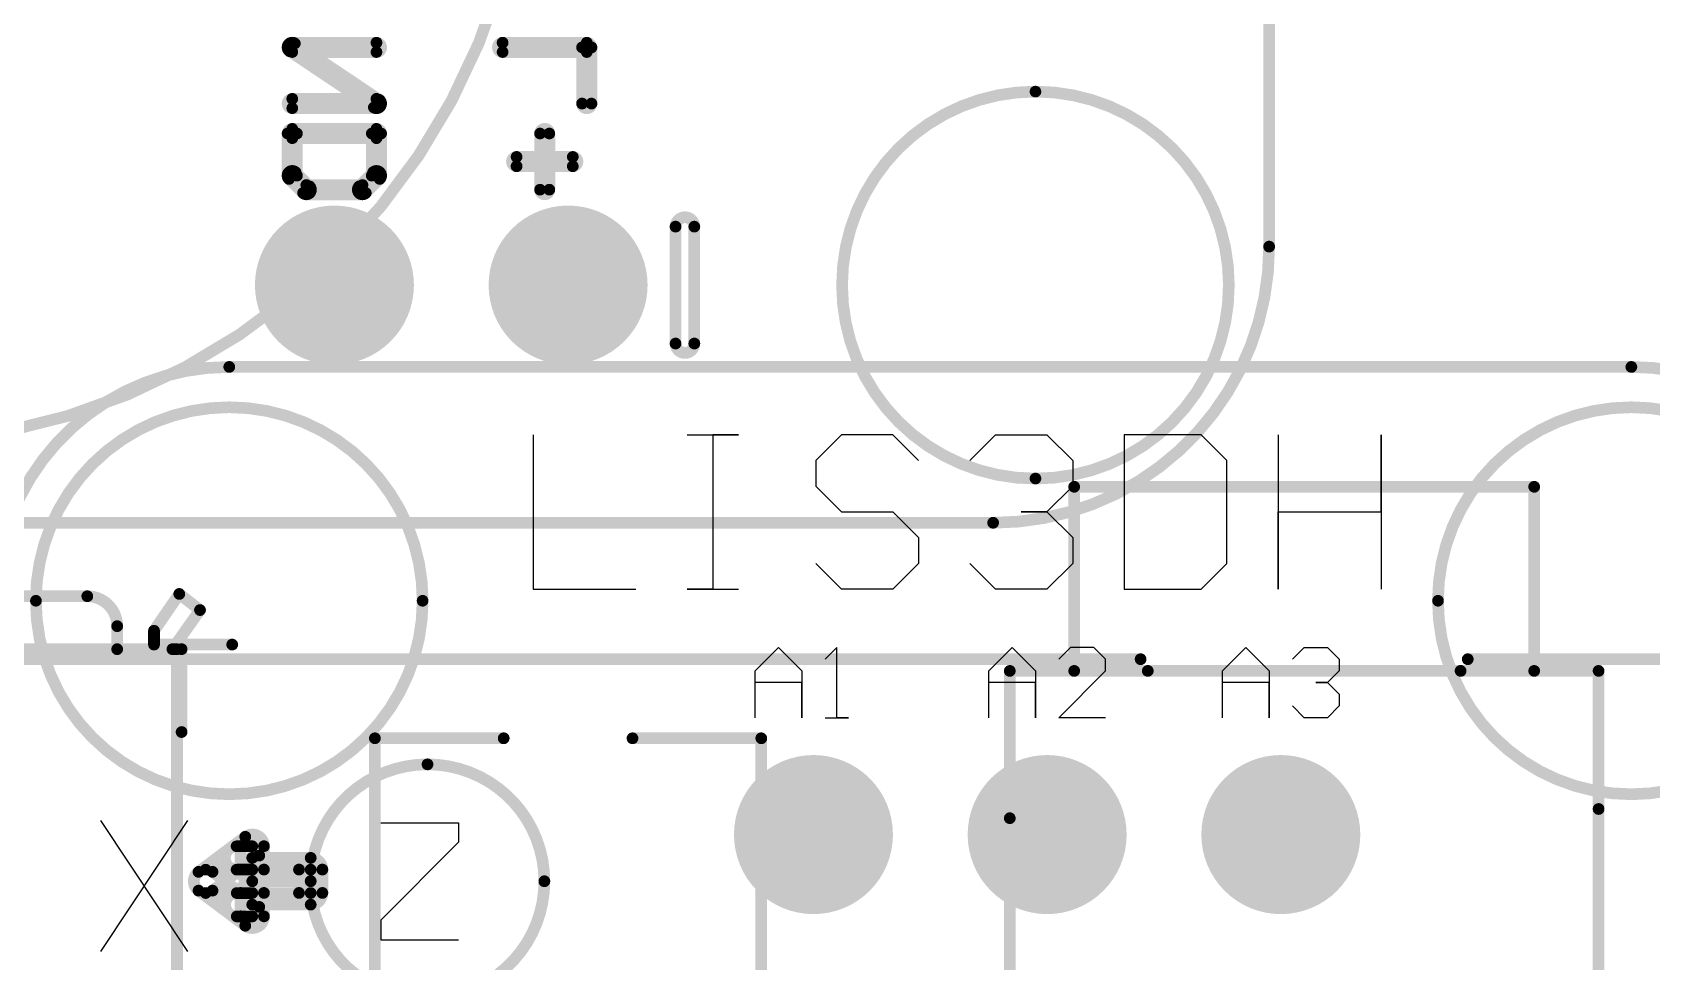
# Model space of a CAD drawing. Header units: millimetres. Extents: x 14 to 185, y 20 to 238.
# Drawn here: x 45.49 to 63.09, y 73.68 to 83.77 of the extents above; entities that cross this region are included whole.
import ezdxf

# ---------------------------------------------------------------- set-up
doc = ezdxf.new("R2010")
doc.units = ezdxf.units.MM
for name, color, linetype in [('BottomLayer', 5, 'Continuous'), ('BottomOverlay', 54, 'Continuous'), ('BottomSolder', 6, 'Continuous'), ('MultiLayer', 9, 'Continuous'), ('PadHoleLayer', 156, 'Continuous'), ('TopLayer', 1, 'Continuous'), ('TopOverlay', 2, 'Continuous'), ('TopSolder', 216, 'Continuous')]:
    doc.layers.add(name, color=color, linetype=linetype)

# ---------------------------------------------------------------- blocks, each defined once
blk = doc.blocks.new('ADAFRUIT_390_B_12')
at = {"layer": 'BottomLayer', "const_width": 0.762}
for points in [[(37.719, -7.62, 1), (38.481, -7.62, 1)], [(37.719, -10.16, 1), (38.481, -10.16, 1)]]:
    blk.add_lwpolyline(points, format="xyb", close=True, dxfattribs=at)
at = {"layer": 'BottomOverlay', "const_width": 0.127}
for points in [[(37.682, 0), (3, 0)], [(40.682, -30.047), (40.682, -3)], [(38.735, -6.248), (37.465, -6.248)], [(38.735, -6.452), (37.465, -6.452)], [(35.467, -8.332), (35.467, -7.417)], [(36.128, -7.366), (35.518, -7.366)], [(35.569, -8.332), (35.569, -7.417)], [(36.128, -7.468), (35.518, -7.468)], [(36.708, -8.18), (36.708, -7.569)], [(36.809, -8.18), (36.809, -7.569)], [(37.063, -7.824), (36.453, -7.824)], [(37.063, -7.925), (36.453, -7.925)], [(35.467, -10.618), (35.467, -9.703)], [(35.475, -10.59), (36.086, -9.675)], [(35.56, -10.646), (36.17, -9.731)], [(35.569, -10.618), (35.569, -9.703)], [(36.077, -10.618), (36.077, -9.703)], [(36.179, -10.618), (36.179, -9.703)], [(36.403, -10.618), (36.403, -9.703)], [(36.911, -9.652), (36.453, -9.652)], [(36.504, -10.618), (36.504, -9.703)], [(37.028, -9.891), (36.875, -9.739)], [(37.099, -9.819), (36.947, -9.667)], [(36.911, -9.754), (36.453, -9.754)], [(37.013, -10.466), (37.013, -9.855)], [(37.114, -10.466), (37.114, -9.855)], [(36.875, -10.582), (37.028, -10.43)], [(36.911, -10.567), (36.453, -10.567)], [(36.947, -10.654), (37.099, -10.501)], [(36.911, -10.669), (36.453, -10.669)]]:
    blk.add_lwpolyline(points, dxfattribs=at)
for points in [[(37.682, 0, -0.414214), (40.682, -3)], [(37.465, -6.452, -1), (37.465, -6.248)], [(38.735, -6.248, -1), (38.735, -6.452)], [(35.518, -7.468, -1), (35.518, -7.366)], [(35.467, -7.417, -1), (35.569, -7.417)], [(36.128, -7.366, -1), (36.128, -7.468)], [(36.708, -7.569, -1), (36.809, -7.569)], [(36.453, -7.925, -1), (36.453, -7.824)], [(37.063, -7.824, -1), (37.063, -7.925)], [(35.569, -8.332, -1), (35.467, -8.332)], [(36.809, -8.18, -1), (36.708, -8.18)], [(35.467, -9.703, -1), (35.569, -9.703)], [(36.077, -9.703, -1), (36.179, -9.703)], [(36.086, -9.675, -1), (36.17, -9.731)], [(36.453, -9.754, -1), (36.453, -9.652)], [(36.403, -9.703, -1), (36.504, -9.703)], [(36.875, -9.739, -1), (36.947, -9.667)], [(36.911, -9.652, -1), (36.911, -9.754)], [(37.013, -9.855, -1), (37.114, -9.855)], [(37.099, -9.819, -1), (37.028, -9.891)], [(37.028, -10.43, -1), (37.099, -10.501)], [(35.56, -10.646, -1), (35.475, -10.59)], [(35.569, -10.618, -1), (35.467, -10.618)], [(36.179, -10.618, -1), (36.077, -10.618)], [(36.453, -10.669, -1), (36.453, -10.567)], [(36.504, -10.618, -1), (36.403, -10.618)], [(36.947, -10.654, -1), (36.875, -10.582)], [(36.911, -10.567, -1), (36.911, -10.669)], [(37.114, -10.466, -1), (37.013, -10.466)]]:
    blk.add_lwpolyline(points, format="xyb", dxfattribs=at)
at = {"layer": 'BottomOverlay'}
for points, const_width in [([(37.65, 0, 1), (37.714, 0, 1)], 0.0635), ([(37.65, 0, 1), (37.714, 0, 1)], 0.0635), ([(40.202, -2.54, 1), (35.998, -2.54, 1)], 0.127), ([(35.967, -2.54, 1), (36.03, -2.54, 1)], 0.0635), ([(40.17, -2.54, 1), (40.233, -2.54, 1)], 0.0635), ([(40.65, -3, 1), (40.714, -3, 1)], 0.0635), ([(40.65, -3, 1), (40.714, -3, 1)], 0.0635), ([(37.433, -6.248, 1), (37.497, -6.248, 1)], 0.0635), ([(37.433, -6.248, 1), (37.497, -6.248, 1)], 0.0635), ([(38.703, -6.248, 1), (38.767, -6.248, 1)], 0.0635), ([(38.703, -6.248, 1), (38.767, -6.248, 1)], 0.0635), ([(37.433, -6.452, 1), (37.497, -6.452, 1)], 0.0635), ([(37.433, -6.452, 1), (37.497, -6.452, 1)], 0.0635), ([(38.703, -6.452, 1), (38.767, -6.452, 1)], 0.0635), ([(38.703, -6.452, 1), (38.767, -6.452, 1)], 0.0635), ([(35.435, -7.417, 1), (35.499, -7.417, 1)], 0.0635), ([(35.435, -7.417, 1), (35.499, -7.417, 1)], 0.0635), ([(35.486, -7.366, 1), (35.55, -7.366, 1)], 0.0635), ([(35.486, -7.366, 1), (35.55, -7.366, 1)], 0.0635), ([(35.537, -7.417, 1), (35.6, -7.417, 1)], 0.0635), ([(35.537, -7.417, 1), (35.6, -7.417, 1)], 0.0635), ([(36.096, -7.366, 1), (36.16, -7.366, 1)], 0.0635), ([(36.096, -7.366, 1), (36.16, -7.366, 1)], 0.0635), ([(35.486, -7.468, 1), (35.55, -7.468, 1)], 0.0635), ([(35.486, -7.468, 1), (35.55, -7.468, 1)], 0.0635), ([(36.096, -7.468, 1), (36.16, -7.468, 1)], 0.0635), ([(36.096, -7.468, 1), (36.16, -7.468, 1)], 0.0635), ([(36.676, -7.569, 1), (36.739, -7.569, 1)], 0.0635), ([(36.676, -7.569, 1), (36.739, -7.569, 1)], 0.0635), ([(36.777, -7.569, 1), (36.841, -7.569, 1)], 0.0635), ([(36.777, -7.569, 1), (36.841, -7.569, 1)], 0.0635), ([(36.422, -7.824, 1), (36.485, -7.824, 1)], 0.0635), ([(36.422, -7.824, 1), (36.485, -7.824, 1)], 0.0635), ([(36.422, -7.925, 1), (36.485, -7.925, 1)], 0.0635), ([(36.422, -7.925, 1), (36.485, -7.925, 1)], 0.0635), ([(37.032, -7.824, 1), (37.095, -7.824, 1)], 0.0635), ([(37.032, -7.824, 1), (37.095, -7.824, 1)], 0.0635), ([(37.032, -7.925, 1), (37.095, -7.925, 1)], 0.0635), ([(37.032, -7.925, 1), (37.095, -7.925, 1)], 0.0635), ([(39.827, -15.113, 1), (25.705, -15.113, 1)], 0.127), ([(35.435, -8.332, 1), (35.499, -8.332, 1)], 0.0635), ([(35.435, -8.332, 1), (35.499, -8.332, 1)], 0.0635), ([(35.537, -8.332, 1), (35.6, -8.332, 1)], 0.0635), ([(35.537, -8.332, 1), (35.6, -8.332, 1)], 0.0635), ([(36.676, -8.18, 1), (36.739, -8.18, 1)], 0.0635), ([(36.676, -8.18, 1), (36.739, -8.18, 1)], 0.0635), ([(36.777, -8.18, 1), (36.841, -8.18, 1)], 0.0635), ([(36.777, -8.18, 1), (36.841, -8.18, 1)], 0.0635), ([(35.435, -9.703, 1), (35.499, -9.703, 1)], 0.0635), ([(35.435, -9.703, 1), (35.499, -9.703, 1)], 0.0635), ([(35.537, -9.703, 1), (35.6, -9.703, 1)], 0.0635), ([(35.537, -9.703, 1), (35.6, -9.703, 1)], 0.0635), ([(36.045, -9.703, 1), (36.109, -9.703, 1)], 0.0635), ([(36.045, -9.703, 1), (36.109, -9.703, 1)], 0.0635), ([(36.054, -9.675, 1), (36.117, -9.675, 1)], 0.0635), ([(36.054, -9.675, 1), (36.117, -9.675, 1)], 0.0635), ([(36.138, -9.731, 1), (36.202, -9.731, 1)], 0.0635), ([(36.138, -9.731, 1), (36.202, -9.731, 1)], 0.0635), ([(36.147, -9.703, 1), (36.21, -9.703, 1)], 0.0635), ([(36.147, -9.703, 1), (36.21, -9.703, 1)], 0.0635), ([(36.371, -9.703, 1), (36.434, -9.703, 1)], 0.0635), ([(36.371, -9.703, 1), (36.434, -9.703, 1)], 0.0635), ([(36.422, -9.652, 1), (36.485, -9.652, 1)], 0.0635), ([(36.422, -9.652, 1), (36.485, -9.652, 1)], 0.0635), ([(36.472, -9.703, 1), (36.536, -9.703, 1)], 0.0635), ([(36.472, -9.703, 1), (36.536, -9.703, 1)], 0.0635), ([(36.843, -9.739, 1), (36.907, -9.739, 1)], 0.0635), ([(36.843, -9.739, 1), (36.907, -9.739, 1)], 0.0635), ([(36.879, -9.652, 1), (36.943, -9.652, 1)], 0.0635), ([(36.879, -9.652, 1), (36.943, -9.652, 1)], 0.0635), ([(36.915, -9.667, 1), (36.979, -9.667, 1)], 0.0635), ([(36.915, -9.667, 1), (36.979, -9.667, 1)], 0.0635), ([(36.422, -9.754, 1), (36.485, -9.754, 1)], 0.0635), ([(36.422, -9.754, 1), (36.485, -9.754, 1)], 0.0635), ([(36.879, -9.754, 1), (36.943, -9.754, 1)], 0.0635), ([(36.879, -9.754, 1), (36.943, -9.754, 1)], 0.0635), ([(36.981, -9.855, 1), (37.044, -9.855, 1)], 0.0635), ([(36.981, -9.855, 1), (37.044, -9.855, 1)], 0.0635), ([(36.996, -9.891, 1), (37.059, -9.891, 1)], 0.0635), ([(36.996, -9.891, 1), (37.059, -9.891, 1)], 0.0635), ([(37.068, -9.819, 1), (37.131, -9.819, 1)], 0.0635), ([(37.068, -9.819, 1), (37.131, -9.819, 1)], 0.0635), ([(37.082, -9.855, 1), (37.146, -9.855, 1)], 0.0635), ([(37.082, -9.855, 1), (37.146, -9.855, 1)], 0.0635), ([(36.996, -10.43, 1), (37.059, -10.43, 1)], 0.0635), ([(36.996, -10.43, 1), (37.059, -10.43, 1)], 0.0635), ([(35.435, -10.618, 1), (35.499, -10.618, 1)], 0.0635), ([(35.435, -10.618, 1), (35.499, -10.618, 1)], 0.0635), ([(35.444, -10.59, 1), (35.507, -10.59, 1)], 0.0635), ([(35.444, -10.59, 1), (35.507, -10.59, 1)], 0.0635), ([(35.537, -10.618, 1), (35.6, -10.618, 1)], 0.0635), ([(35.537, -10.618, 1), (35.6, -10.618, 1)], 0.0635), ([(36.045, -10.618, 1), (36.109, -10.618, 1)], 0.0635), ([(36.045, -10.618, 1), (36.109, -10.618, 1)], 0.0635), ([(36.147, -10.618, 1), (36.21, -10.618, 1)], 0.0635), ([(36.147, -10.618, 1), (36.21, -10.618, 1)], 0.0635), ([(36.371, -10.618, 1), (36.434, -10.618, 1)], 0.0635), ([(36.371, -10.618, 1), (36.434, -10.618, 1)], 0.0635), ([(36.422, -10.567, 1), (36.485, -10.567, 1)], 0.0635), ([(36.422, -10.567, 1), (36.485, -10.567, 1)], 0.0635), ([(36.472, -10.618, 1), (36.536, -10.618, 1)], 0.0635), ([(36.472, -10.618, 1), (36.536, -10.618, 1)], 0.0635), ([(36.843, -10.582, 1), (36.907, -10.582, 1)], 0.0635), ([(36.843, -10.582, 1), (36.907, -10.582, 1)], 0.0635), ([(36.879, -10.567, 1), (36.943, -10.567, 1)], 0.0635), ([(36.879, -10.567, 1), (36.943, -10.567, 1)], 0.0635), ([(36.981, -10.466, 1), (37.044, -10.466, 1)], 0.0635), ([(36.981, -10.466, 1), (37.044, -10.466, 1)], 0.0635), ([(37.068, -10.501, 1), (37.131, -10.501, 1)], 0.0635), ([(37.068, -10.501, 1), (37.131, -10.501, 1)], 0.0635), ([(37.082, -10.466, 1), (37.146, -10.466, 1)], 0.0635), ([(37.082, -10.466, 1), (37.146, -10.466, 1)], 0.0635), ([(35.528, -10.646, 1), (35.592, -10.646, 1)], 0.0635), ([(35.528, -10.646, 1), (35.592, -10.646, 1)], 0.0635), ([(36.422, -10.669, 1), (36.485, -10.669, 1)], 0.0635), ([(36.422, -10.669, 1), (36.485, -10.669, 1)], 0.0635), ([(36.879, -10.669, 1), (36.943, -10.669, 1)], 0.0635), ([(36.879, -10.669, 1), (36.943, -10.669, 1)], 0.0635), ([(36.915, -10.654, 1), (36.979, -10.654, 1)], 0.0635), ([(36.915, -10.654, 1), (36.979, -10.654, 1)], 0.0635)]:
    blk.add_lwpolyline(points, format="xyb", close=True, dxfattribs=dict(at, const_width=const_width))
at = {"layer": 'BottomSolder', "const_width": 0.864}
for points in [[(37.668, -7.62, 1), (38.532, -7.62, 1)], [(37.668, -10.16, 1), (38.532, -10.16, 1)]]:
    blk.add_lwpolyline(points, format="xyb", close=True, dxfattribs=at)
at = {"layer": 'MultiLayer', "const_width": 0.762}
for points in [[(37.719, -7.62, 1), (38.481, -7.62, 1)], [(37.719, -10.16, 1), (38.481, -10.16, 1)]]:
    blk.add_lwpolyline(points, format="xyb", close=True, dxfattribs=at)
at = {"layer": 'PadHoleLayer', "const_width": 0.483}
for points in [[(37.859, -7.62, 1), (38.341, -7.62, 1)], [(37.859, -10.16, 1), (38.341, -10.16, 1)]]:
    blk.add_lwpolyline(points, format="xyb", close=True, dxfattribs=at)
at = {"layer": 'TopLayer', "const_width": 0.762}
for points in [[(37.719, -7.62, 1), (38.481, -7.62, 1)], [(37.719, -10.16, 1), (38.481, -10.16, 1)]]:
    blk.add_lwpolyline(points, format="xyb", close=True, dxfattribs=at)
at = {"layer": 'TopSolder', "const_width": 0.864}
for points in [[(37.668, -7.62, 1), (38.532, -7.62, 1)], [(37.668, -10.16, 1), (38.532, -10.16, 1)]]:
    blk.add_lwpolyline(points, format="xyb", close=True, dxfattribs=at)
blk = doc.blocks.new('ADAFRUIT_2809_17')
at = {"layer": 'BottomLayer', "const_width": 0.762}
for points in [[(-0.381, 0, 1), (0.381, 0, 1)], [(2.159, 0, 1), (2.921, 0, 1)], [(4.699, 0, 1), (5.461, 0, 1)]]:
    blk.add_lwpolyline(points, format="xyb", close=True, dxfattribs=at)
at = {"layer": 'BottomSolder', "const_width": 0.864}
for points in [[(-0.432, 0, 1), (0.432, 0, 1)], [(2.108, 0, 1), (2.972, 0, 1)], [(4.648, 0, 1), (5.512, 0, 1)]]:
    blk.add_lwpolyline(points, format="xyb", close=True, dxfattribs=at)
at = {"layer": 'MultiLayer', "const_width": 0.762}
for points in [[(-0.381, 0, 1), (0.381, 0, 1)], [(2.159, 0, 1), (2.921, 0, 1)], [(4.699, 0, 1), (5.461, 0, 1)]]:
    blk.add_lwpolyline(points, format="xyb", close=True, dxfattribs=at)
at = {"layer": 'PadHoleLayer', "const_width": 0.483}
for points in [[(-0.241, 0, 1), (0.241, 0, 1)], [(2.299, 0, 1), (2.781, 0, 1)], [(4.839, 0, 1), (5.321, 0, 1)]]:
    blk.add_lwpolyline(points, format="xyb", close=True, dxfattribs=at)
at = {"layer": 'TopLayer', "const_width": 0.762}
for points in [[(-0.381, 0, 1), (0.381, 0, 1)], [(2.159, 0, 1), (2.921, 0, 1)], [(4.699, 0, 1), (5.461, 0, 1)]]:
    blk.add_lwpolyline(points, format="xyb", close=True, dxfattribs=at)
at = {"layer": 'TopOverlay'}
for p, q in [((-3.048, 4.343), (-3.048, 2.667)), ((-1.372, 4.343), (-0.814, 4.343)), ((-0.814, 4.343), (-1.093, 4.343)), ((-1.093, 4.343), (-1.093, 2.667)), ((0.304, 4.343), (0.024, 4.064)), ((0.862, 4.343), (0.304, 4.343)), ((1.142, 4.064), (0.862, 4.343)), ((1.7, 4.064), (1.98, 4.343)), ((1.98, 4.343), (2.538, 4.343)), ((2.538, 4.343), (2.818, 4.064)), ((3.376, 4.343), (3.376, 2.667)), ((4.214, 4.343), (3.376, 4.343)), ((4.493, 4.064), (4.214, 4.343)), ((5.052, 4.343), (5.052, 2.667)), ((6.169, 3.505), (6.169, 4.343)), ((6.169, 4.343), (6.169, 2.667)), ((0.024, 4.064), (0.024, 3.784)), ((2.818, 4.064), (2.818, 3.784)), ((4.493, 2.946), (4.493, 4.064)), ((0.024, 3.784), (0.304, 3.505)), ((2.818, 3.784), (2.538, 3.505)), ((0.304, 3.505), (0.862, 3.505)), ((0.862, 3.505), (1.142, 3.226)), ((2.538, 3.505), (2.259, 3.505)), ((2.259, 3.505), (2.538, 3.505)), ((2.538, 3.505), (2.818, 3.226)), ((5.052, 2.667), (5.052, 3.505)), ((5.052, 3.505), (6.169, 3.505)), ((1.142, 3.226), (1.142, 2.946)), ((2.818, 3.226), (2.818, 2.946)), ((0.304, 2.667), (0.024, 2.946)), ((1.142, 2.946), (0.862, 2.667)), ((1.98, 2.667), (1.7, 2.946)), ((2.818, 2.946), (2.538, 2.667)), ((4.214, 2.667), (4.493, 2.946)), ((-3.048, 2.667), (-1.931, 2.667)), ((-1.093, 2.667), (-1.372, 2.667)), ((-1.372, 2.667), (-0.814, 2.667)), ((0.862, 2.667), (0.304, 2.667)), ((2.538, 2.667), (1.98, 2.667)), ((3.376, 2.667), (4.214, 2.667)), ((-0.635, 1.778), (-0.381, 2.032)), ((-0.381, 2.032), (-0.127, 1.778)), ((0.254, 2.032), (0.127, 1.905)), ((0.254, 1.27), (0.254, 2.032)), ((1.905, 1.778), (2.159, 2.032)), ((2.159, 2.032), (2.413, 1.778)), ((2.794, 2.032), (2.667, 1.905)), ((3.048, 2.032), (2.794, 2.032)), ((3.175, 1.905), (3.048, 2.032)), ((4.445, 1.778), (4.699, 2.032)), ((4.699, 2.032), (4.953, 1.778)), ((5.207, 1.905), (5.334, 2.032)), ((5.334, 2.032), (5.588, 2.032)), ((5.588, 2.032), (5.715, 1.905)), ((-0.635, 1.27), (-0.635, 1.778)), ((-0.127, 1.778), (-0.127, 1.27)), ((1.905, 1.27), (1.905, 1.778)), ((2.413, 1.778), (2.413, 1.27)), ((2.667, 1.27), (3.175, 1.778)), ((3.175, 1.778), (3.175, 1.905)), ((4.445, 1.27), (4.445, 1.778)), ((4.953, 1.778), (4.953, 1.27)), ((5.715, 1.778), (5.588, 1.651)), ((5.715, 1.905), (5.715, 1.778)), ((-0.127, 1.651), (-0.635, 1.651)), ((-0.127, 1.27), (-0.127, 1.651)), ((2.413, 1.651), (1.905, 1.651)), ((2.413, 1.27), (2.413, 1.651)), ((4.953, 1.651), (4.445, 1.651)), ((4.953, 1.27), (4.953, 1.651)), ((5.588, 1.651), (5.461, 1.651)), ((5.461, 1.651), (5.588, 1.651)), ((5.588, 1.651), (5.715, 1.524)), ((5.715, 1.524), (5.715, 1.397)), ((0.127, 1.27), (0.381, 1.27)), ((0.381, 1.27), (0.254, 1.27)), ((3.175, 1.27), (2.667, 1.27)), ((5.334, 1.27), (5.207, 1.397)), ((5.588, 1.27), (5.334, 1.27)), ((5.715, 1.397), (5.588, 1.27)), ((-7.751, 0.153), (-6.803, -1.269)), ((-6.803, 0.153), (-7.751, -1.269)), ((-4.703, 0.128), (-3.857, 0.128)), ((-3.857, 0.128), (-3.857, -0.084)), ((-3.857, -0.084), (-4.703, -0.93)), ((-4.703, -0.93), (-4.703, -1.142)), ((-4.703, -1.142), (-3.857, -1.142))]:
    blk.add_line(p, q, dxfattribs=at)
at = {"layer": 'TopOverlay', "const_width": 0.127}
for points in [[(-8.89, 2.54, -0.414214), (-6.35, 5.08)], [(8.89, 5.08, -0.414214), (11.43, 2.54)], [(-5.465, -0.507, -0.414214), (-4.195, 0.763)], [(-4.195, 0.763, -0.414214), (-2.925, -0.507)], [(-6.227, -0.126, -1), (-5.973, -0.126)], [(-6.176, -0.024, -1), (-6.024, -0.228)], [(-6.271, -0.381, -1), (-6.271, -0.127)], [(-6.1, -0.127, -1), (-6.1, -0.381)], [(-6.684, -0.609, -1), (-6.532, -0.405)], [(-6.532, -0.609, -1), (-6.684, -0.405)], [(-6.607, -0.635, -1), (-6.607, -0.381)], [(-6.1, -0.507, -1), (-6.1, -0.253)], [(-5.973, -0.38, -1), (-6.227, -0.38)], [(-5.592, -0.38, -1), (-5.338, -0.38)], [(-5.465, -0.253, -1), (-5.465, -0.507)], [(-5.465, -0.381, -1), (-5.465, -0.635)], [(-6.1, -0.761, -1), (-6.1, -0.507)], [(-6.227, -0.634, -1), (-5.973, -0.634)], [(-4.193, -1.777, -0.424475), (-5.465, -0.505)], [(-5.465, -0.507, -1), (-5.465, -0.761)], [(-2.925, -0.507, -0.414214), (-4.195, -1.777)], [(-6.268, -0.889, -1), (-6.268, -0.635)], [(-6.1, -0.635, -1), (-6.1, -0.889)], [(-5.338, -0.634, -1), (-5.592, -0.634)], [(-5.973, -0.888, -1), (-6.227, -0.888)], [(-6.024, -0.786, -1), (-6.176, -0.99)]]:
    blk.add_lwpolyline(points, format="xyb", dxfattribs=at)
for points in [[(-6.35, 5.08), (8.89, 5.08)], [(-6.684, -0.405), (-6.176, -0.024)], [(-6.532, -0.609), (-6.024, -0.228)], [(-6.271, -0.127), (-6.1, -0.127)], [(-6.227, -0.38), (-6.227, -0.126)], [(-5.973, -0.38), (-5.973, -0.126)], [(-6.607, -0.381), (-5.465, -0.381)], [(-6.532, -0.405), (-6.024, -0.786)], [(-6.271, -0.381), (-6.1, -0.381)], [(-6.1, -0.253), (-5.465, -0.253)], [(-5.592, -0.634), (-5.592, -0.38)], [(-5.338, -0.634), (-5.338, -0.38)], [(-6.1, -0.507), (-5.465, -0.507)], [(-6.1, -0.507), (-5.465, -0.507)], [(-6.684, -0.609), (-6.176, -0.99)], [(-6.607, -0.635), (-5.465, -0.635)], [(-6.268, -0.635), (-6.1, -0.635)], [(-6.227, -0.888), (-6.227, -0.634)], [(-6.1, -0.761), (-5.465, -0.761)], [(-5.973, -0.888), (-5.973, -0.634)], [(-6.268, -0.889), (-6.1, -0.889)]]:
    blk.add_lwpolyline(points, dxfattribs=at)
at = {"layer": 'TopOverlay'}
for points, const_width in [([(-6.382, 5.08, 1), (-6.318, 5.08, 1)], 0.0635), ([(-6.382, 5.08, 1), (-6.318, 5.08, 1)], 0.0635), ([(8.858, 5.08, 1), (8.922, 5.08, 1)], 0.0635), ([(8.858, 5.08, 1), (8.922, 5.08, 1)], 0.0635), ([(-4.248, 2.54, 1), (-8.452, 2.54, 1)], 0.127), ([(10.992, 2.54, 1), (6.788, 2.54, 1)], 0.127), ([(-8.483, 2.54, 1), (-8.42, 2.54, 1)], 0.0635), ([(-4.28, 2.54, 1), (-4.217, 2.54, 1)], 0.0635), ([(6.757, 2.54, 1), (6.82, 2.54, 1)], 0.0635), ([(-4.227, 0.763, 1), (-4.163, 0.763, 1)], 0.0635), ([(-4.227, 0.763, 1), (-4.163, 0.763, 1)], 0.0635), ([(-6.208, -0.024, 1), (-6.144, -0.024, 1)], 0.0635), ([(-6.208, -0.024, 1), (-6.144, -0.024, 1)], 0.0635), ([(-6.302, -0.127, 1), (-6.239, -0.127, 1)], 0.0635), ([(-6.302, -0.127, 1), (-6.239, -0.127, 1)], 0.0635), ([(-6.259, -0.126, 1), (-6.195, -0.126, 1)], 0.0635), ([(-6.259, -0.126, 1), (-6.195, -0.126, 1)], 0.0635), ([(-6.132, -0.127, 1), (-6.068, -0.127, 1)], 0.0635), ([(-6.132, -0.127, 1), (-6.068, -0.127, 1)], 0.0635), ([(-6.056, -0.228, 1), (-5.992, -0.228, 1)], 0.0635), ([(-6.056, -0.228, 1), (-5.992, -0.228, 1)], 0.0635), ([(-6.005, -0.126, 1), (-5.941, -0.126, 1)], 0.0635), ([(-6.005, -0.126, 1), (-5.941, -0.126, 1)], 0.0635), ([(-6.716, -0.405, 1), (-6.652, -0.405, 1)], 0.0635), ([(-6.716, -0.405, 1), (-6.652, -0.405, 1)], 0.0635), ([(-6.638, -0.381, 1), (-6.575, -0.381, 1)], 0.0635), ([(-6.638, -0.381, 1), (-6.575, -0.381, 1)], 0.0635), ([(-6.564, -0.405, 1), (-6.5, -0.405, 1)], 0.0635), ([(-6.564, -0.405, 1), (-6.5, -0.405, 1)], 0.0635), ([(-6.302, -0.381, 1), (-6.239, -0.381, 1)], 0.0635), ([(-6.302, -0.381, 1), (-6.239, -0.381, 1)], 0.0635), ([(-6.259, -0.38, 1), (-6.195, -0.38, 1)], 0.0635), ([(-6.259, -0.38, 1), (-6.195, -0.38, 1)], 0.0635), ([(-6.132, -0.253, 1), (-6.068, -0.253, 1)], 0.0635), ([(-6.132, -0.253, 1), (-6.068, -0.253, 1)], 0.0635), ([(-6.132, -0.381, 1), (-6.068, -0.381, 1)], 0.0635), ([(-6.132, -0.381, 1), (-6.068, -0.381, 1)], 0.0635), ([(-6.005, -0.38, 1), (-5.941, -0.38, 1)], 0.0635), ([(-6.005, -0.38, 1), (-5.941, -0.38, 1)], 0.0635), ([(-5.624, -0.38, 1), (-5.56, -0.38, 1)], 0.0635), ([(-5.624, -0.38, 1), (-5.56, -0.38, 1)], 0.0635), ([(-5.497, -0.253, 1), (-5.433, -0.253, 1)], 0.0635), ([(-5.497, -0.253, 1), (-5.433, -0.253, 1)], 0.0635), ([(-5.497, -0.381, 1), (-5.433, -0.381, 1)], 0.0635), ([(-5.497, -0.381, 1), (-5.433, -0.381, 1)], 0.0635), ([(-5.37, -0.38, 1), (-5.306, -0.38, 1)], 0.0635), ([(-5.37, -0.38, 1), (-5.306, -0.38, 1)], 0.0635), ([(-6.132, -0.507, 1), (-6.068, -0.507, 1)], 0.0635), ([(-6.132, -0.507, 1), (-6.068, -0.507, 1)], 0.0635), ([(-6.132, -0.507, 1), (-6.068, -0.507, 1)], 0.0635), ([(-6.132, -0.507, 1), (-6.068, -0.507, 1)], 0.0635), ([(-5.497, -0.505, 1), (-5.433, -0.505, 1)], 0.0635), ([(-5.497, -0.507, 1), (-5.433, -0.507, 1)], 0.0635), ([(-5.497, -0.507, 1), (-5.433, -0.507, 1)], 0.0635), ([(-5.497, -0.507, 1), (-5.433, -0.507, 1)], 0.0635), ([(-5.497, -0.507, 1), (-5.433, -0.507, 1)], 0.0635), ([(-5.497, -0.507, 1), (-5.433, -0.507, 1)], 0.0635), ([(-2.957, -0.507, 1), (-2.893, -0.507, 1)], 0.0635), ([(-2.957, -0.507, 1), (-2.893, -0.507, 1)], 0.0635), ([(-6.716, -0.609, 1), (-6.652, -0.609, 1)], 0.0635), ([(-6.716, -0.609, 1), (-6.652, -0.609, 1)], 0.0635), ([(-6.638, -0.635, 1), (-6.575, -0.635, 1)], 0.0635), ([(-6.638, -0.635, 1), (-6.575, -0.635, 1)], 0.0635), ([(-6.564, -0.609, 1), (-6.5, -0.609, 1)], 0.0635), ([(-6.564, -0.609, 1), (-6.5, -0.609, 1)], 0.0635), ([(-6.3, -0.635, 1), (-6.236, -0.635, 1)], 0.0635), ([(-6.3, -0.635, 1), (-6.236, -0.635, 1)], 0.0635), ([(-6.259, -0.634, 1), (-6.195, -0.634, 1)], 0.0635), ([(-6.259, -0.634, 1), (-6.195, -0.634, 1)], 0.0635), ([(-6.132, -0.635, 1), (-6.068, -0.635, 1)], 0.0635), ([(-6.132, -0.635, 1), (-6.068, -0.635, 1)], 0.0635), ([(-6.132, -0.761, 1), (-6.068, -0.761, 1)], 0.0635), ([(-6.132, -0.761, 1), (-6.068, -0.761, 1)], 0.0635), ([(-6.005, -0.634, 1), (-5.941, -0.634, 1)], 0.0635), ([(-6.005, -0.634, 1), (-5.941, -0.634, 1)], 0.0635), ([(-5.624, -0.634, 1), (-5.56, -0.634, 1)], 0.0635), ([(-5.624, -0.634, 1), (-5.56, -0.634, 1)], 0.0635), ([(-5.497, -0.635, 1), (-5.433, -0.635, 1)], 0.0635), ([(-5.497, -0.635, 1), (-5.433, -0.635, 1)], 0.0635), ([(-5.497, -0.761, 1), (-5.433, -0.761, 1)], 0.0635), ([(-5.497, -0.761, 1), (-5.433, -0.761, 1)], 0.0635), ([(-5.37, -0.634, 1), (-5.306, -0.634, 1)], 0.0635), ([(-5.37, -0.634, 1), (-5.306, -0.634, 1)], 0.0635), ([(-6.3, -0.889, 1), (-6.236, -0.889, 1)], 0.0635), ([(-6.3, -0.889, 1), (-6.236, -0.889, 1)], 0.0635), ([(-6.259, -0.888, 1), (-6.195, -0.888, 1)], 0.0635), ([(-6.259, -0.888, 1), (-6.195, -0.888, 1)], 0.0635), ([(-6.132, -0.889, 1), (-6.068, -0.889, 1)], 0.0635), ([(-6.132, -0.889, 1), (-6.068, -0.889, 1)], 0.0635), ([(-6.056, -0.786, 1), (-5.992, -0.786, 1)], 0.0635), ([(-6.056, -0.786, 1), (-5.992, -0.786, 1)], 0.0635), ([(-6.005, -0.888, 1), (-5.941, -0.888, 1)], 0.0635), ([(-6.005, -0.888, 1), (-5.941, -0.888, 1)], 0.0635), ([(-6.208, -0.99, 1), (-6.144, -0.99, 1)], 0.0635), ([(-6.208, -0.99, 1), (-6.144, -0.99, 1)], 0.0635)]:
    blk.add_lwpolyline(points, format="xyb", close=True, dxfattribs=dict(at, const_width=const_width))
at = {"layer": 'TopSolder', "const_width": 0.864}
for points in [[(-0.432, 0, 1), (0.432, 0, 1)], [(2.108, 0, 1), (2.972, 0, 1)], [(4.648, 0, 1), (5.512, 0, 1)]]:
    blk.add_lwpolyline(points, format="xyb", close=True, dxfattribs=at)
blk = doc.blocks.new('ADAFRUIT_2687_B_18')
at = {"layer": 'BottomOverlay', "const_width": 0.127}
for points in [[(-1.27, -5.842), (-1.27, 1.778)], [(0.357, -4.42), (-1.143, -4.42)], [(-1.143, -5.92), (-1.143, -4.42)], [(-1.143, -5.12), (-1.143, -4.42)], [(10.857, -4.42), (-1.143, -4.42)], [(-1.143, -5.12), (-3.143, -5.12)], [(-3.143, -10.12), (-3.143, -5.12)], [(-1.143, -10.12), (-1.143, -5.12)], [(-1.143, -10.82), (-1.143, -9.32)], [(-1.27, -45.212), (-1.27, -9.398)], [(-1.143, -10.12), (-3.143, -10.12)], [(-1.143, -10.82), (-1.143, -10.12)], [(0.457, -10.82), (-1.143, -10.82)], [(10.857, -10.82), (-1.143, -10.82)], [(-0.411, -14.921), (-0.411, -13.521)], [(2.189, -13.521), (-0.411, -13.521)], [(-0.411, -17.721), (-0.411, -16.321)], [(2.189, -17.721), (-0.411, -17.721)], [(-1.429, -20.122), (-1.429, -19.272)], [(-1.979, -19.847), (-1.804, -19.622)], [(-1.379, -19.922), (-1.804, -19.622)], [(-1.579, -20.122), (-1.979, -19.847)], [(-0.479, -19.822), (-1.379, -19.822)], [(-1.379, -27.422), (-1.379, -19.822)], [(3.121, -19.872), (-1.379, -19.872)], [(-1.379, -19.922), (-1.379, -19.872)], [(-1.379, -20.522), (-1.379, -19.922)], [(-1.429, -20.122), (-1.579, -20.122)], [(-1.379, -20.522), (-1.629, -20.522)], [(-1.379, -26.697), (-1.379, -20.522)], [(-1.954, -26.347), (-1.954, -20.847)]]:
    blk.add_lwpolyline(points, dxfattribs=at)
at = {"layer": 'BottomOverlay', "const_width": 0.0635}
for points in [[(-1.175, -4.42, 1), (-1.111, -4.42, 1)], [(-1.175, -4.42, 1), (-1.111, -4.42, 1)], [(-1.175, -4.42, 1), (-1.111, -4.42, 1)], [(-1.175, -4.42, 1), (-1.111, -4.42, 1)], [(0.325, -4.42, 1), (0.389, -4.42, 1)], [(-3.175, -5.12, 1), (-3.111, -5.12, 1)], [(-3.175, -5.12, 1), (-3.111, -5.12, 1)], [(-1.175, -5.12, 1), (-1.111, -5.12, 1)], [(-1.175, -5.12, 1), (-1.111, -5.12, 1)], [(-1.175, -5.12, 1), (-1.111, -5.12, 1)], [(-1.302, -5.842, 1), (-1.238, -5.842, 1)], [(-1.175, -5.92, 1), (-1.111, -5.92, 1)], [(-1.175, -9.32, 1), (-1.111, -9.32, 1)], [(-1.302, -9.398, 1), (-1.238, -9.398, 1)], [(-3.175, -10.12, 1), (-3.111, -10.12, 1)], [(-3.175, -10.12, 1), (-3.111, -10.12, 1)], [(-1.175, -10.12, 1), (-1.111, -10.12, 1)], [(-1.175, -10.12, 1), (-1.111, -10.12, 1)], [(-1.175, -10.12, 1), (-1.111, -10.12, 1)], [(-1.175, -10.82, 1), (-1.111, -10.82, 1)], [(-1.175, -10.82, 1), (-1.111, -10.82, 1)], [(-1.175, -10.82, 1), (-1.111, -10.82, 1)], [(-1.175, -10.82, 1), (-1.111, -10.82, 1)], [(0.425, -10.82, 1), (0.489, -10.82, 1)], [(-0.443, -13.521, 1), (-0.379, -13.521, 1)], [(-0.443, -13.521, 1), (-0.379, -13.521, 1)], [(-0.443, -14.921, 1), (-0.379, -14.921, 1)], [(-0.443, -16.321, 1), (-0.379, -16.321, 1)], [(-0.443, -17.721, 1), (-0.379, -17.721, 1)], [(-0.443, -17.721, 1), (-0.379, -17.721, 1)], [(-1.461, -19.272, 1), (-1.397, -19.272, 1)], [(-1.836, -19.622, 1), (-1.772, -19.622, 1)], [(-1.836, -19.622, 1), (-1.772, -19.622, 1)], [(-2.011, -19.847, 1), (-1.947, -19.847, 1)], [(-2.011, -19.847, 1), (-1.947, -19.847, 1)], [(-1.411, -19.822, 1), (-1.347, -19.822, 1)], [(-1.411, -19.822, 1), (-1.347, -19.822, 1)], [(-1.411, -19.872, 1), (-1.347, -19.872, 1)], [(-1.411, -19.872, 1), (-1.347, -19.872, 1)], [(-1.411, -19.922, 1), (-1.347, -19.922, 1)], [(-1.411, -19.922, 1), (-1.347, -19.922, 1)], [(-1.411, -19.922, 1), (-1.347, -19.922, 1)], [(-0.511, -19.822, 1), (-0.447, -19.822, 1)], [(-1.611, -20.122, 1), (-1.547, -20.122, 1)], [(-1.611, -20.122, 1), (-1.547, -20.122, 1)], [(-1.461, -20.122, 1), (-1.397, -20.122, 1)], [(-1.461, -20.122, 1), (-1.397, -20.122, 1)], [(-1.661, -20.522, 1), (-1.597, -20.522, 1)], [(-1.661, -20.522, 1), (-1.597, -20.522, 1)], [(-1.411, -20.522, 1), (-1.347, -20.522, 1)], [(-1.411, -20.522, 1), (-1.347, -20.522, 1)], [(-1.411, -20.522, 1), (-1.347, -20.522, 1)], [(-1.986, -20.847, 1), (-1.922, -20.847, 1)], [(-1.986, -20.847, 1), (-1.922, -20.847, 1)]]:
    blk.add_lwpolyline(points, format="xyb", close=True, dxfattribs=at)
at = {"layer": 'BottomOverlay', "const_width": 0.127}
blk.add_lwpolyline([(-1.954, -20.847, -0.414214), (-1.629, -20.522)], format="xyb", dxfattribs=at)

msp = doc.modelspace()

# ---------------------------------------------------------------- block references
for name, p, rotation in [('ADAFRUIT_390_B_12', (58.928, 119.126), 270), ('ADAFRUIT_2809_17', (53.975, 75.057), 360), ('ADAFRUIT_2687_B_18', (66.929, 75.692), 270)]:
    msp.add_blockref(name, p, dxfattribs=dict(rotation=rotation))

doc.saveas('drawing.dxf')
